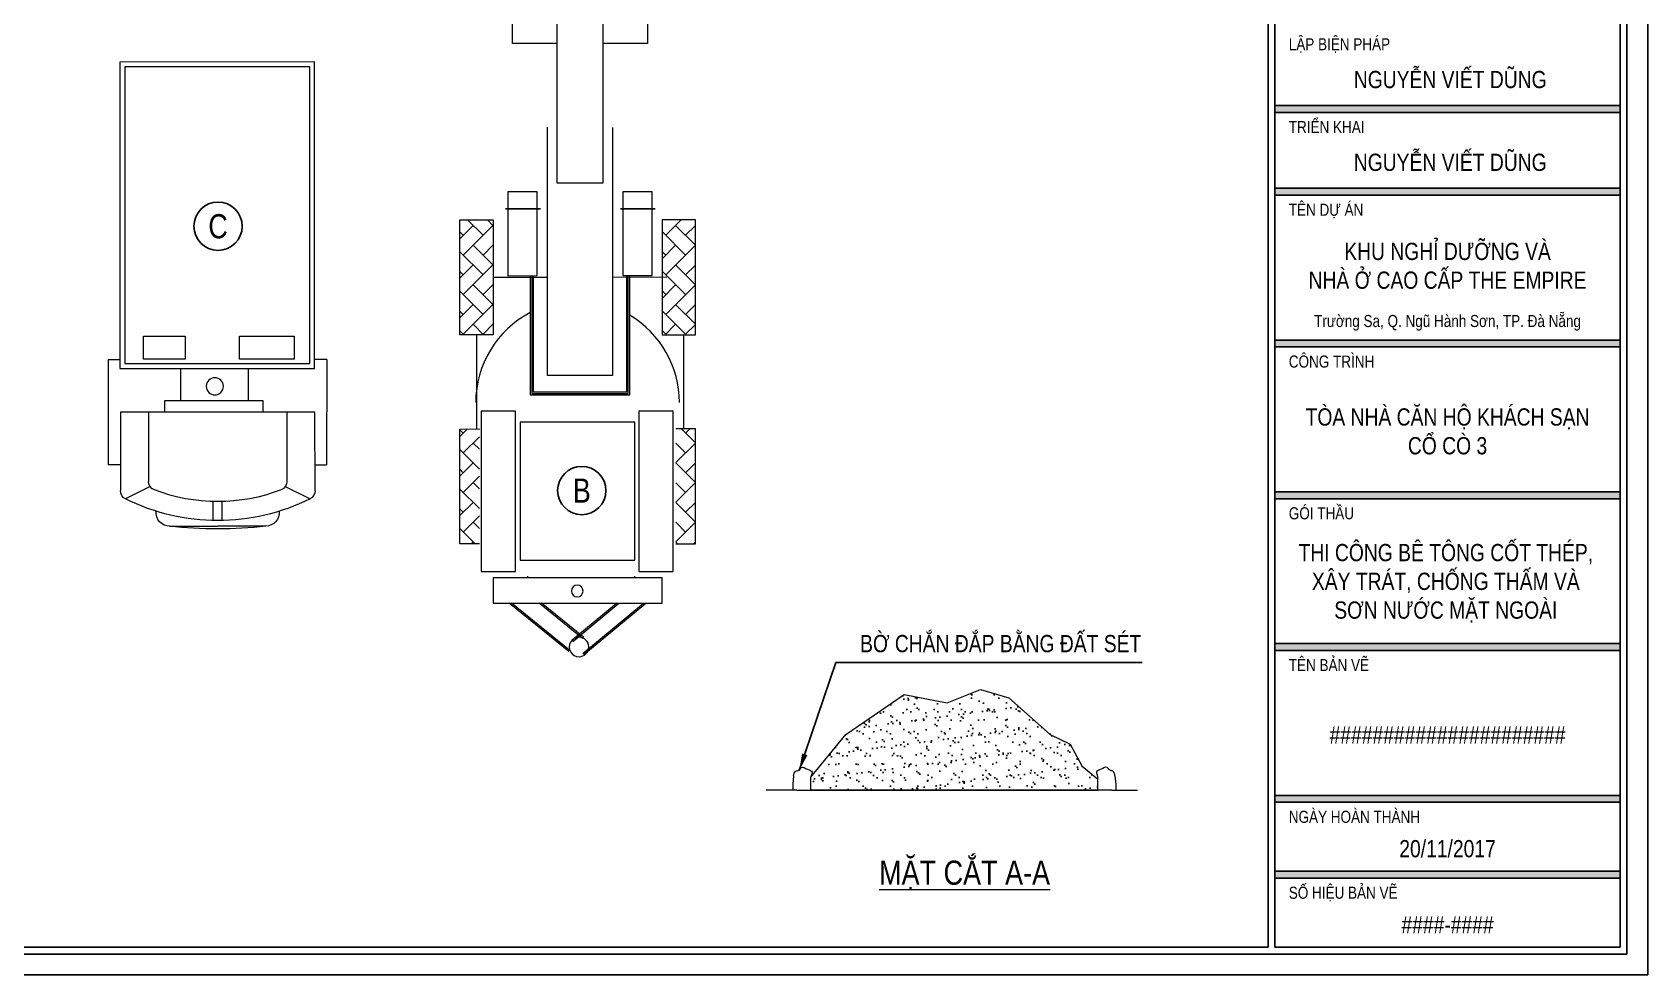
# Model space of a CAD drawing. Header units: millimetres. Extents: x -376071 to 28028791, y -269234 to 29325.
# Drawn here: x 473442 to 496847, y -269234 to -255572 of the extents above; entities that cross this region are included whole.
import ezdxf
from ezdxf.enums import TextEntityAlignment as Align

# ---------------------------------------------------------------- set-up
doc = ezdxf.new("R2010")
doc.units = ezdxf.units.MM
doc.header["$LTSCALE"] = 100
doc.set_wipeout_variables(frame=1)
doc.linetypes.add('CONTINOUS', pattern=[0])
for name, color, linetype, lineweight in [('02. leader', 8, 'CONTINOUS', 5), ('02. NET BAO', 7, 'CONTINOUS', 13), ('02. Net dam', 7, 'CONTINOUS', 13), ('02. net manh', 8, 'CONTINOUS', 0), ('0_TEXT', 7, 'Continuous', 15)]:
    doc.layers.add(name, color=color, linetype=linetype, lineweight=lineweight)
for name, color, linetype in [('03. HATCH 01', 8, 'Continuous'), ('03. HATCH 03', 5, 'Continuous'), ('A-THAY', 9, 'Continuous')]:
    doc.layers.add(name, color=color, linetype=linetype)
doc.styles.add('Arial 0.8', font='arial_0.ttf', dxfattribs={"width": 0.8, "height": 250})
doc.dimstyles.new('KT1', dxfattribs={"dimtxt": 250, "dimasz": 1000, "dimexe": 100, "dimexo": 100, "dimgap": 50, "dimtad": 1, "dimdec": 0, "dimzin": 2, "dimdsep": 46, "dimtxsty": 'Standard', "dimblk2": 'OBLIQUE', "dimcen": 0.09, "dimdle": 100, "dimclrt": 2, "dimadec": 0, "dimazin": 0, "dimtfac": 1, "dimtdec": 0, "dimtofl": 0, "dimtmove": 0, "dimatfit": 3, "dimfxl": 1, "dimtolj": 1, "dimtzin": 2, "dimarcsym": 0})

# ---------------------------------------------------------------- blocks, each defined once
blk = doc.blocks.new('may xuc1')
at = {"layer": '02. net manh'}
h = blk.add_hatch(dxfattribs=at)
h.set_pattern_fill('AR-HBONE', color=256, scale=24, angle=51.6221, style=0)
h.set_pattern_definition([(190.369, (46115.4, 19760.74), (-128.69103, 88.88082), [331.776, -110.592]), (100.369, (46006.61, 19740.83), (-128.69103, 88.88082), [331.776, -110.592])])
h.paths.add_polyline_path([(-2694, -2243), (-2178, -1496), (-1960, -1646), (-2477, -2393)])
h.paths.add_polyline_path([(-1754, -883), (-1238, -135), (-1111, -223), (-1627, -971)])
h = blk.add_hatch(dxfattribs=at)
h.set_pattern_fill('AR-HBONE', color=256, scale=24, angle=51.6221, style=0)
h.set_pattern_definition([(280.369, (2133.01, 50137.3), (128.69103, -88.88082), [331.776, -110.592]), (10.369, (2152.92, 50028.51), (128.69103, -88.88082), [331.776, -110.592])])
h.paths.add_polyline_path([(-1162, -3301), (-646, -2553), (-863, -2404), (-1379, -3151)])
h.paths.add_polyline_path([(-223, -1941), (294, -1193), (166, -1105), (-350, -1853)])
at = {"layer": '02. Net dam'}
for p, q in [((-868, -64), (-755, 100)), ((-755, 100), (343, -658)), ((-1696, -1095), (-976, -52)), ((-976, -52), (-752, -207)), ((230, -822), (-868, -64)), ((-1238, -135), (-1754, -883)), ((-752, -207), (-1472, -1250)), ((-1111, -223), (-1238, -135)), ((-1392, -1198), (-772, -300)), ((-772, -300), (-26, -815)), ((-672, -1803), (49, -759)), ((49, -759), (273, -914)), ((343, -658), (230, -822)), ((-1754, -883), (-1627, -971)), ((-26, -815), (-646, -1713)), ((-2069, -1571), (-1646, -958)), ((273, -914), (-448, -1957)), ((-1472, -1250), (-1696, -1095)), ((166, -1105), (294, -1193)), ((-646, -1713), (-1392, -1198)), ((294, -1193), (-223, -1941)), ((-2178, -1496), (-2694, -2243)), ((-1960, -1646), (-2178, -1496)), ((-1425, -1624), (-2540, -3239)), ((-2477, -2393), (-1960, -1646)), ((-1002, -1917), (-1425, -1624)), ((-723, -2500), (-300, -1888)), ((-448, -1957), (-672, -1803)), ((-223, -1941), (-350, -1853)), ((-2117, -3531), (-1002, -1917)), ((-2507, -2641), (-2131, -2096)), ((-2694, -2243), (-2477, -2393)), ((-1940, -2228), (-2316, -2773)), ((-1379, -3151), (-863, -2404)), ((-863, -2404), (-646, -2553)), ((-2316, -2773), (-2507, -2641)), ((-1760, -3157), (-1384, -2612)), ((-646, -2553), (-1162, -3301)), ((-1193, -2744), (-1569, -3289)), ((-2226, -2920), (-3061, -4129)), ((-2764, -4333), (-1930, -3125)), ((-1569, -3289), (-1760, -3157)), ((-1162, -3301), (-1379, -3151)), ((-3144, -3627), (-3879, -4691)), ((-2853, -3828), (-3144, -3627)), ((-2266, -4234), (-2557, -4033)), ((-3061, -4129), (-2764, -4333)), ((-3001, -5298), (-2266, -4234)), ((-3833, -4722), (-3716, -4552)), ((-3716, -4552), (-3586, -4641)), ((-3879, -4691), (-3833, -4722)), ((-3586, -4641), (-3704, -4812)), ((-3611, -4876), (-3493, -4705)), ((-3493, -4705), (-3364, -4794)), ((-3704, -4812), (-3611, -4876)), ((-3364, -4794), (-3482, -4965)), ((-3482, -4965), (-3397, -5024)), ((-3279, -4853), (-3397, -5024)), ((-3150, -4942), (-3279, -4853)), ((-3268, -5113), (-3150, -4942)), ((-3057, -5006), (-3175, -5177)), ((-2928, -5096), (-3057, -5006)), ((-3046, -5266), (-2928, -5096)), ((-3268, -5113), (-3175, -5177)), ((-3046, -5266), (-3001, -5298))]:
    blk.add_line(p, q, dxfattribs=at)
at = {"layer": '02. net manh'}
for p, q in [((-46, 76), (-652, 29)), ((-45, 64), (-635, 18)), ((54, 26), (222, -575)), ((65, 29), (238, -586)), ((-15, -71), (-456, -106)), ((-14, -84), (-440, -117)), ((-78, -11), (47, -453)), ((-66, -8), (63, -464)), ((-642, -219), (-651, -231)), ((43, -711), (52, -699)), ((-1986, -2196), (-1450, -1420)), ((-1976, -2203), (-1447, -1437)), ((-1966, -2210), (-1444, -1454)), ((-1450, -1420), (-801, -1868)), ((-1447, -1437), (-819, -1871)), ((-1444, -1454), (-836, -1874)), ((-836, -1874), (-1358, -2630)), ((-819, -1871), (-1348, -2637)), ((-801, -1868), (-1337, -2644)), ((-1866, -2263), (-2219, -2019)), ((-2131, -2096), (-1940, -2228)), ((-2220, -2678), (-2446, -2521)), ((-2446, -2521), (-2220, -2678)), ((-1090, -2799), (-1443, -2555)), ((-1384, -2612), (-1193, -2744)), ((-1930, -3125), (-2226, -2920)), ((-1474, -3193), (-1700, -3037)), ((-1700, -3037), (-1474, -3193))]:
    blk.add_line(p, q, dxfattribs=at)
at = {"layer": '02. net manh', "extrusion": (0, 0, -1)}
for centre, major_axis, start_param, end_param in [((0, 0), (-76.1, 14.3), -1.152687, 1.988906), ((0, 0), (-76.1, 14.3), 1.988906, 5.130498), ((-263, -356), (-45.8, 7.5), -1.127914, 2.013678), ((-263, -356), (-45.6, 8.7), 1.986132, 5.127724), ((-1107, -1583), (-793, 139), -0.655752, 0.430844), ((-1107, -1583), (-793, 140), 3.571785, 4.60409)]:
    blk.add_ellipse(centre, major_axis=major_axis, ratio=1, start_param=start_param, end_param=end_param, dxfattribs=at)
blk = doc.blocks.new('Khung A3 COR3')
h = blk.add_hatch(color=256)
h.set_gradient(color1=(63, 127, 63), one_color=1, tint=1, name='INVCYLINDER')
h.paths.add_polyline_path([(366, 126), (416, 126), (416, 125), (366, 125)])
h = blk.add_hatch(color=256)
h.set_gradient(color1=(63, 127, 63), one_color=1, tint=1, name='INVCYLINDER')
h.paths.add_polyline_path([(366, 126), (416, 126), (416, 125), (366, 125)])
h = blk.add_hatch(color=256)
h.set_gradient(color1=(63, 127, 63), one_color=1, tint=1, name='INVCYLINDER')
h.paths.add_polyline_path([(366, 114), (416, 114), (416, 113), (366, 113)])
h = blk.add_hatch(color=256)
h.set_gradient(color1=(63, 127, 63), one_color=1, tint=1, name='INVCYLINDER')
h.paths.add_polyline_path([(366, 114), (416, 114), (416, 113), (366, 113)])
h = blk.add_hatch(color=256)
h.set_gradient(color1=(63, 127, 63), one_color=1, tint=1, name='INVCYLINDER')
h.paths.add_polyline_path([(366, 92), (416, 92), (416, 91), (366, 91)])
h = blk.add_hatch(color=256)
h.set_gradient(color1=(63, 127, 63), one_color=1, tint=1, name='INVCYLINDER')
h.paths.add_polyline_path([(366, 92), (416, 92), (416, 91), (366, 91)])
h = blk.add_hatch(color=256)
h.set_gradient(color1=(63, 127, 63), one_color=1, tint=1, name='INVCYLINDER')
h.paths.add_polyline_path([(366, 70), (416, 70), (416, 69), (366, 69)])
h = blk.add_hatch(color=256)
h.set_gradient(color1=(63, 127, 63), one_color=1, tint=1, name='INVCYLINDER')
h.paths.add_polyline_path([(366, 70), (416, 70), (416, 69), (366, 69)])
h = blk.add_hatch(color=256)
h.set_gradient(color1=(63, 127, 63), one_color=1, tint=1, name='INVCYLINDER')
h.paths.add_polyline_path([(366, 48), (416, 48), (416, 47), (366, 47)])
h = blk.add_hatch(color=256)
h.set_gradient(color1=(63, 127, 63), one_color=1, tint=1, name='INVCYLINDER')
h.paths.add_polyline_path([(366, 48), (416, 48), (416, 47), (366, 47)])
h = blk.add_hatch(color=256)
h.set_gradient(color1=(63, 127, 63), one_color=1, tint=1, name='INVCYLINDER')
h.paths.add_polyline_path([(366, 26), (416, 26), (416, 25), (366, 25)])
h = blk.add_hatch(color=256)
h.set_gradient(color1=(63, 127, 63), one_color=1, tint=1, name='INVCYLINDER')
h.paths.add_polyline_path([(366, 26), (416, 26), (416, 25), (366, 25)])
h = blk.add_hatch(color=256)
h.set_gradient(color1=(63, 127, 63), one_color=1, tint=1, name='INVCYLINDER')
h.paths.add_polyline_path([(366, 15), (416, 15), (416, 14), (366, 14)])
h = blk.add_hatch(color=256)
h.set_gradient(color1=(63, 127, 63), one_color=1, tint=1, name='INVCYLINDER')
h.paths.add_polyline_path([(366, 15), (416, 15), (416, 14), (366, 14)])
at = {"ltscale": 2000}
for points in [[(420, 0), (420, 297), (0, 297), (0, 0)], [(417, 3), (417, 294), (3, 294), (3, 3)], [(365, 4), (365, 293), (4, 293), (4, 4)], [(416, 293), (366, 293), (366, 4), (416, 4)]]:
    blk.add_lwpolyline(points, close=True, dxfattribs=at)
at = {"color": 7, "flags": 128}
for points in [[(366, 126), (416, 126), (416, 125), (366, 125), (366, 126)], [(366, 126), (416, 126), (416, 125), (366, 125), (366, 126)], [(366, 114), (416, 114), (416, 113), (366, 113), (366, 114)], [(366, 114), (416, 114), (416, 113), (366, 113), (366, 114)], [(366, 92), (416, 92), (416, 91), (366, 91), (366, 92)], [(366, 92), (416, 92), (416, 91), (366, 91), (366, 92)], [(366, 70), (416, 70), (416, 69), (366, 69), (366, 70)], [(366, 70), (416, 70), (416, 69), (366, 69), (366, 70)], [(366, 48), (416, 48), (416, 47), (366, 47), (366, 48)], [(366, 48), (416, 48), (416, 47), (366, 47), (366, 48)], [(366, 26), (416, 26), (416, 25), (366, 25), (366, 26)], [(366, 26), (416, 26), (416, 25), (366, 25), (366, 26)], [(366, 15), (416, 15), (416, 14), (366, 14), (366, 15)], [(366, 15), (416, 15), (416, 14), (366, 14), (366, 15)]]:
    blk.add_lwpolyline(points, dxfattribs=at)
at = {"style": 'Arial 0.8', "width": 0.8}
blk.add_attdef('TENBANVE_001', (387.9, 33.5), '', height=2.5, dxfattribs=at)
blk.add_attdef('SOHIEU', text='', height=2.5, dxfattribs=at).set_placement((391, 7.25), align=Align.MIDDLE_CENTER)
at = {"layer": '03. HATCH 03', "color": 7, "lineweight": 15, "char_height": 1.75, "width": 23.1325, "attachment_point": 1, "style": 'Arial 0.8'}
for s, insert in [('LẬP BIỆN PHÁP', (368, 135.76)), ('TRIỂN KHAI', (368, 123.76)), ('\\pt15.75;TÊN DỰ ÁN', (368, 111.76)), ('\\pt15.75;CÔNG TRÌNH', (368, 89.76)), ('\\pt15.75;GÓI THẦU', (368, 67.76)), ('\\pt15.75;TÊN BẢN VẼ', (368, 45.76)), ('\\pt15.75;NGÀY HOÀN THÀNH', (368, 23.76)), ('\\pt15.75;SỐ HIỆU BẢN VẼ', (368, 12.76))]:
    blk.add_mtext(s, dxfattribs=dict(at, insert=insert))
at = {"layer": '0_TEXT', "color": 7, "lineweight": 15, "attachment_point": 5, "style": 'Arial 0.8'}
for s, insert, char_height, width in [('^INGUYỄN VIẾT DŨNG', (391, 129.75), 2.5, 50), ('^INGUYỄN VIẾT DŨNG', (391, 117.75), 2.5, 50), ('KHU NGHỈ DƯỠNG VÀ \\PNHÀ Ở CAO CẤP THE EMPIRE', (391, 102.75), 2.5, 50), ('Trường Sa, Q. Ngũ Hành Sơn, TP. Đà Nẵng', (391, 94.5), 1.75, 50), ('TÒA NHÀ CĂN HỘ KHÁCH SẠN \\PCỔ CÒ 3', (391, 78.75), 2.5, 50), ('THI CÔNG BÊ TÔNG CỐT THÉP, XÂY TRÁT, CHỐNG THẤM VÀ SƠN NƯỚC MẶT NGOÀI', (390.75, 56.75), 2.5, 45.5), ('20/11/2017', (391, 18.25), 2.5, 50)]:
    blk.add_mtext(s, dxfattribs=dict(at, insert=insert, char_height=char_height, width=width))
blk = doc.blocks.new('Tagnumber')
blk.add_wipeout([(0, 25), (1.4, 25), (2.1, 24.9), (2.6, 24.9), (3.4, 24.8), (4.1, 24.7), (4.7, 24.6), (5.3, 24.4), (5.7, 24.4), (6.3, 24.2), (6.9, 24), (7.7, 23.8), (8.5, 23.5), (9, 23.3), (9.9, 22.9), (10.7, 22.6), (11.5, 22.2), (12, 21.9), (12.6, 21.6), (13.1, 21.3), (13.5, 21), (13.9, 20.8), (14.4, 20.4), (14.9, 20.1), (15.4, 19.7), (15.9, 19.3), (16.6, 18.7), (17.3, 18.1), (17.9, 17.5), (18.4, 17), (18.9, 16.3), (19.5, 15.7), (19.8, 15.3), (20.1, 14.9), (20.3, 14.6), (20.8, 13.8), (21.1, 13.3), (21.4, 12.9), (21.9, 12.1), (22.1, 11.8), (22.5, 10.9), (22.8, 10.2), (23, 9.8), (23.3, 9.1), (23.5, 8.5), (23.7, 7.9), (23.9, 7.5), (24, 6.9), (24.2, 6.1), (24.4, 5.6), (24.5, 4.9), (24.6, 4.3), (24.7, 3.6), (24.8, 2.9), (24.9, 2.2), (24.9, 1.7), (25, 1), (25, 0.4), (25, -0.4), (25, -1.1), (24.9, -2), (24.9, -2.6), (24.8, -3.4), (24.6, -4.2), (24.5, -5.1), (24.3, -6.1), (24.1, -6.8), (23.8, -7.6), (23.5, -8.4), (23.1, -9.5), (22.8, -10.2), (22.5, -10.9), (22.1, -11.7), (21.8, -12.2), (21.4, -13), (21.1, -13.5), (20.6, -14.2), (20.2, -14.7), (19.8, -15.2), (19.4, -15.8), (18.9, -16.3), (18.5, -16.8), (17.9, -17.5), (17.4, -18), (16.8, -18.6), (16.3, -19), (15.5, -19.7), (14.9, -20.1), (14.3, -20.5), (13.6, -21), (13, -21.3), (12.1, -21.9), (11.6, -22.2), (11, -22.5), (10.5, -22.7), (10, -22.9), (9, -23.3), (8.3, -23.6), (7.6, -23.8), (7, -24), (6.4, -24.2), (5.3, -24.4), (4.3, -24.6), (3.3, -24.8), (2.6, -24.9), (1.8, -24.9), (1, -25), (0.3, -25), (-0.7, -25), (-1.6, -24.9), (-2.5, -24.9), (-3.6, -24.7), (-4.6, -24.6), (-5.6, -24.4), (-6.4, -24.2), (-7.5, -23.8), (-8.3, -23.6), (-9.1, -23.3), (-9.9, -23), (-10.5, -22.7), (-11.2, -22.4), (-11.9, -22), (-12.6, -21.6), (-13.4, -21.1), (-14, -20.7), (-14.7, -20.2), (-15.3, -19.8), (-15.8, -19.4), (-16.5, -18.8), (-17, -18.3), (-17.6, -17.8), (-18, -17.3), (-18.4, -16.9), (-19, -16.2), (-19.6, -15.5), (-20.2, -14.7), (-20.7, -13.9), (-21.2, -13.2), (-21.7, -12.3), (-22.1, -11.7), (-22.5, -10.8), (-22.8, -10.3), (-23.1, -9.5), (-23.5, -8.6), (-23.8, -7.6), (-24, -6.9), (-24.4, -5.6), (-24.5, -4.8), (-24.6, -4.3), (-24.8, -3.3), (-24.8, -2.8), (-24.9, -2.2), (-24.9, -1.7), (-25, -1.1), (-25, 0), (-25, 0.8), (-25, 1.5), (-24.9, 2.3), (-24.8, 3.1), (-24.7, 3.9), (-24.5, 4.7), (-24.3, 5.8), (-24.1, 6.8), (-23.7, 7.9), (-23.4, 8.7), (-23.1, 9.6), (-22.8, 10.2), (-22.5, 10.9), (-22.3, 11.3), (-21.9, 12), (-21.7, 12.5), (-21.2, 13.2), (-20.7, 14.1), (-20.2, 14.7), (-19.7, 15.4), (-19.1, 16.2), (-18.7, 16.6), (-18.2, 17.2), (-17.9, 17.5), (-17.5, 17.9), (-17.1, 18.2), (-16.7, 18.6), (-15.7, 19.4), (-15.1, 20), (-14.5, 20.4), (-13.9, 20.8), (-13.3, 21.2), (-12.5, 21.7), (-11.6, 22.1), (-10.7, 22.6), (-9.8, 23), (-8.7, 23.4), (-7.6, 23.8), (-6.1, 24.2), (-4.8, 24.5), (-3.9, 24.7), (-2.9, 24.8), (-1.3, 25), (-0.6, 25)])
blk.add_circle((0, 0), 25)
blk = doc.blocks.new('Tag number')
blk.add_blockref('Tagnumber', (0, 0))
at = {"style": 'Arial 0.8', "width": 0.8}
blk.add_attdef('TAGNUMBER', text='', height=25, dxfattribs=at).set_placement((0, 0), align=Align.MIDDLE_CENTER)
blk = doc.blocks.new('oto cho dat')
at = {"layer": '02. Net dam'}
for p, q in [((-1100, 3921), (-1101, 4812)), ((1109, 4813), (1109, 3921)), ((-1101, 4520), (-1241, 4519)), ((-1240, 3322), (-1241, 4519)), ((1109, 4520), (1241, 4520)), ((1242, 3323), (1241, 4520)), ((1109, 3921), (-1100, 3921)), ((-1240, 3322), (-1107, 3322)), ((1242, 3323), (1109, 3323))]:
    blk.add_line(p, q, dxfattribs=at)
blk.add_lwpolyline([(-1107, 3425), (1105, 3426), (1106, -56), (-1106, -56)], close=True, dxfattribs=at)
for centre, radius, start, end in [((5, 2803), 2349, 63.5272, 116.5066), ((-541, 5062), 154, 90.0169, 186.4252), ((5, 355), 4892, 83.6163, 96.4175), ((549, 5062), 154, 353.6086, 90.0169), ((-998, 4812), 103, 116.5066, 180.0169), ((1006, 4813), 103, 0.0169, 63.5272)]:
    blk.add_arc(centre, radius, start, end, dxfattribs=at)
at = {"layer": '02. net manh'}
for p, q in [((-541, 5217), (4, 5217)), ((-51, 4936), (-51, 5151)), ((549, 5217), (4, 5217)), ((52, 4936), (52, 5151)), ((-762, 4765), (-1044, 4904)), ((770, 4766), (1052, 4905)), ((-780, 3921), (-780, 4707)), ((789, 3918), (789, 4707)), ((-595, 3921), (-595, 3790)), ((518, 3790), (518, 3921)), ((-595, 3790), (518, 3790)), ((-415, 3792), (-415, 3425)), ((351, 3425), (351, 3790))]:
    blk.add_line(p, q, dxfattribs=at)
for points in [[(-1051, 3369), (1049, 3369), (1050, 0), (-1050, 0)], [(-364, 3319), (-838, 3318), (-837, 3059), (-364, 3059)], [(872, 3319), (254, 3319), (254, 3059), (872, 3059)]]:
    blk.add_lwpolyline(points, close=True, dxfattribs=at)
blk.add_circle((-28, 3627), 97.9, dxfattribs=at)
for centre, radius, start, end in [((-678, 4707), 103, 111.0498, 180.0169), ((5, 2935), 2002, 68.984, 111.0498), ((686, 4707), 103, 0.0169, 68.984)]:
    blk.add_arc(centre, radius, start, end, dxfattribs=at)
blk = doc.blocks.new('_OBLIQUE')
at = {"color": 0, "linetype": 'ByBlock'}
blk.add_line((-0.5, -0.5), (0.5, 0.5), dxfattribs=at)

msp = doc.modelspace()

# ---------------------------------------------------------------- hatches: boundary and pattern name
at = {"layer": '03. HATCH 01'}
h = msp.add_hatch(dxfattribs=at)
h.set_pattern_fill('AR-SAND', color=256, scale=5, style=0)
h.set_pattern_definition([(37.5, (49108.8, -58394), (-8.00016, 244.70662), [0, -193.04, 0, -215.9, 0, -206.375]), (7.5, (49108.8, -58394), (224.76164, 358.41255), [0, -104.14, 0, -173.99, 0, -66.675]), (327.5, (48952.59, -58394), (395.496185, 0.71859), [0, -63.5, 0, -228.6, 0, -298.45]), (317.5, (48952.6, -58394), (381.77823, 111.46466), [0, -31.75, 0, -149.86, 0, -171.45])])
h.paths.add_polyline_path([(486071.6, -265172.7), (485228.8, -265749.8), (484722.2, -266370.1), (484722.2, -266557.2), (488877.7, -266557.2), (488877.7, -266400.7), (488648.2, -266206.6), (488479.6, -265894.1), (488190.7, -265749.8), (487588.7, -265220.8), (487179.3, -265100.5), (486697.7, -265292.9)])

# ---------------------------------------------------------------- linework, layer by layer
at = {"layer": '02. NET BAO'}
for p, q in [((485228.8, -265749.8, 881.1), (486071.6, -265172.7, 881.1)), ((486071.6, -265172.7, 881.1), (486697.7, -265292.9, 881.1)), ((486697.7, -265292.9, 881.1), (487179.3, -265100.5, 881.1)), ((487179.3, -265100.5, 881.1), (487588.7, -265220.8, 881.1)), ((487588.7, -265220.8, 881.1), (488190.7, -265749.8, 881.1)), ((484722.2, -266370.1, 881.1), (485228.8, -265749.8, 881.1)), ((488190.7, -265749.8, 881.1), (488479.6, -265894.1, 881.1)), ((488479.6, -265894.1, 881.1), (488648.2, -266206.6, 881.1)), ((488648.2, -266206.6, 881.1), (488877.7, -266400.7, 881.1)), ((484518.7, -266557.2, 881.1), (484072.9, -266557.2, 881.1)), ((484459.4, -266544, 881.1), (484456.6, -266557.2, 881.1)), ((484471.6, -266351.9, 881.1), (484459.4, -266472.9, 881.1)), ((484459.4, -266472.9, 881.1), (484459.4, -266544, 881.1)), ((484722.2, -266557.2, 881.1), (488877.7, -266557.2, 881.1)), ((489081.3, -266557.2, 881.1), (489456.6, -266557.2, 881.1)), ((489128.4, -266351.9, 881.1), (489140.5, -266472.9, 881.1)), ((489140.5, -266472.9, 881.1), (489140.5, -266544, 881.1)), ((489140.5, -266544, 881.1), (489143.4, -266557.2, 881.1))]:
    msp.add_line(p, q, dxfattribs=at)
at = {"layer": '02. NET BAO', "elevation": 881.1}
for points in [[(484518.7, -266557.2), (484722.2, -266557.2), (484722.2, -266370.1)], [(489081.3, -266557.2), (488877.7, -266557.2), (488877.7, -266370.1)]]:
    msp.add_lwpolyline(points, dxfattribs=at)
at = {"layer": '02. NET BAO'}
for points in [[(484471.6, -266351.9, 881.1), (484500.9, -266285.2, 881.1), (484549.8, -266265.7, 881.1), (484584, -266231.5, 881.1), (484672, -266254.3, 881.1), (484740.4, -266298.2, 881.1), (484735.6, -266322.6, 881.1), (484722.2, -266370.1, 881.1)], [(489128.4, -266351.9, 881.1), (489099, -266285.2, 881.1), (489050.1, -266265.7, 881.1), (489015.9, -266231.5, 881.1), (488927.9, -266254.3, 881.1), (488859.5, -266298.2, 881.1), (488864.4, -266322.6, 881.1), (488877.7, -266370.1, 881.1)]]:
    msp.add_spline(points, degree=3, dxfattribs=at)
at = {"layer": 'A-THAY'}
msp.add_line((484722.2, -266557.2, 881.1), (488877.7, -266557.2, 881.1), dxfattribs=at)

# ---------------------------------------------------------------- block references
ref = msp.add_blockref('Khung A3 COR3', (454846.8, -269233.8), dxfattribs=dict(xscale=100, yscale=100, zscale=100))
ref.add_attrib('SOHIEU', '####-####', dxfattribs={"height": 250, "style": 'Arial 0.8', "width": 0.8}).set_placement((493946.8, -268508.8), align=Align.MIDDLE_CENTER)
ref.add_attrib('TENBANVE_001', '######################', (492237.8, -265883.8), dxfattribs={"height": 250, "style": 'Arial 0.8', "width": 0.8})
at = {"color": 1}
for name, p, xscale, yscale, zscale, rotation in [('may xuc1', (481362.7, -264482.8, 881.1), -1.833454901228959, 1.833454901146666, 1.833454901303873, 145.3689932990746), ('oto cho dat', (476120.5, -256074.7, 881.1), -1.27633477233095, 1.276334773174064, 1.276334772922988, 180.0168863181711)]:
    msp.add_blockref(name, p, dxfattribs=dict(at, xscale=xscale, yscale=yscale, zscale=zscale, rotation=rotation))

# ---------------------------------------------------------------- texts
at = {"lineweight": 0, "insert": (489509.1, -264308.9, -704.9), "char_height": 250, "attachment_point": 3, "style": 'Arial 0.8'}
msp.add_mtext('BỜ CHẮN ĐẮP BẰNG ĐẤT SÉT', dxfattribs=at)
at = {"lineweight": 0, "insert": (485710.6, -267580, 881.1), "char_height": 350, "width": 2571.397, "attachment_point": 1, "style": 'Arial 0.8'}
msp.add_mtext('{\\LMẶT CẮT A-A}', dxfattribs=at)

# ---------------------------------------------------------------- leaders
at = {"layer": '02. leader'}
msp.add_leader([(484553.7, -266275.3, 352.5), (485082.4, -264710, 352.5), (489523.7, -264710, 352.5)], dimstyle='KT1', override={"dimasz": 250, "dimfxl": 0.18, "dimarcsym": 1}, dxfattribs=at)

# ---------------------------------------------------------------- next in the draw order: block references
at = {"xscale": 14, "yscale": 14, "zscale": 14}
for p, values in [((476132.8, -258383.7, 0), {'TAGNUMBER': 'C'}), ((481403, -262215.7, 0), {'TAGNUMBER': 'B'})]:
    msp.add_blockref('Tag number', p, dxfattribs=at).add_auto_attribs(values)

doc.saveas('drawing.dxf')
